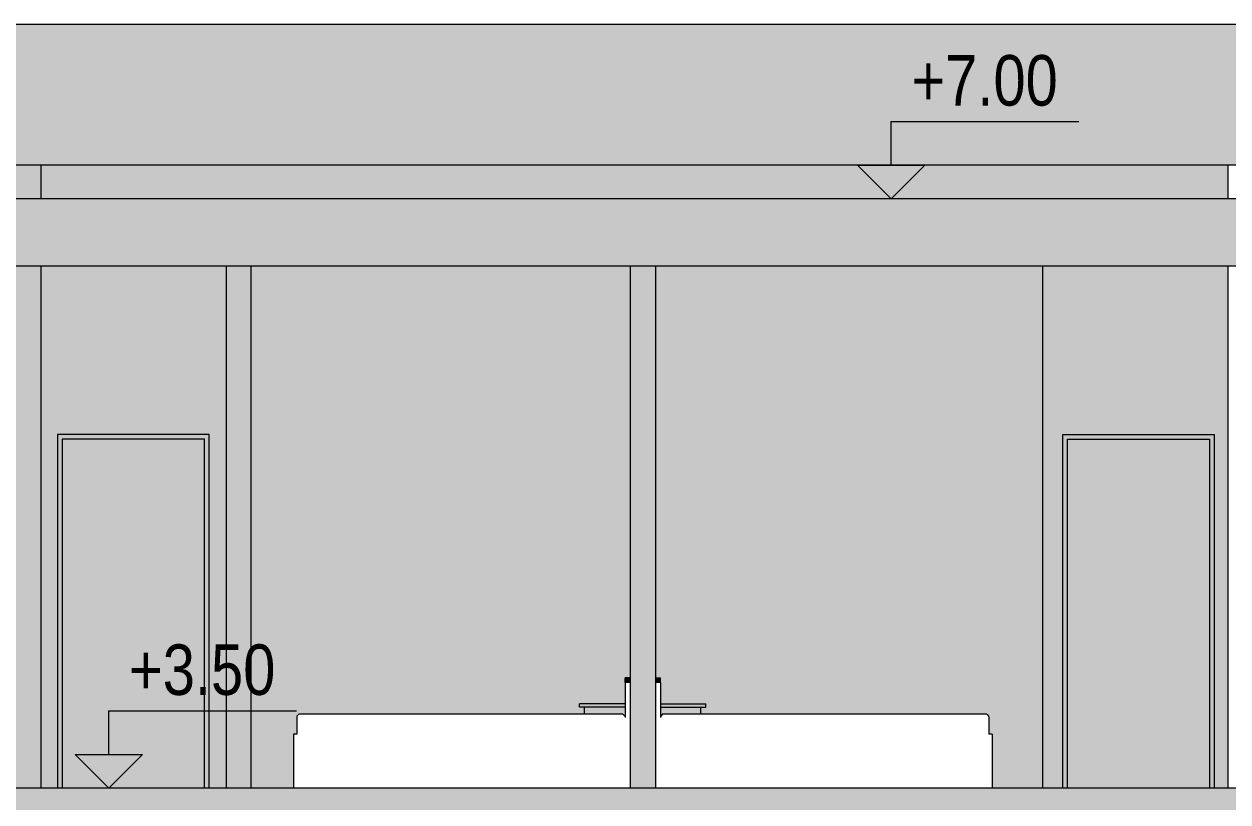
# Model space of a CAD drawing. Header units: centimetres. Extents: x -4381 to 5639, y -3920 to 4826.
# Drawn here: x 76.82 to 83.97, y 35.62 to 40.24 of the extents above; entities that cross this region are included whole.
import ezdxf
from ezdxf.xclip import XClip

# ---------------------------------------------------------------- set-up
doc = ezdxf.new("R2010")
doc.units = ezdxf.units.CM
doc.header["$MEASUREMENT"] = 0
doc.header["$XCLIPFRAME"] = 0
doc.set_wipeout_variables(frame=1)
doc.linetypes.add('Wipeout_Contour', pattern=[100, 0, -100])
for name, color, linetype in [('00- NIVEAUX', 7, 'Continuous'), ('01- MOBILIER', 7, 'Continuous'), ('Dalles', 7, 'Continuous'), ('Drawing & Figure', 7, 'Continuous'), ('Mur de clôture', 7, 'Continuous'), ('Structural - Bearing', 7, 'Continuous')]:
    doc.layers.add(name, color=color, linetype=linetype)
for name, color, linetype, lineweight in [('00- NIVEAUX_Pen_No__1', 7, 'Continuous', 5), ('01- MOBILIER_Pen_No__1', 7, 'Continuous', 5), ('01- MOBILIER_Pen_No__147', 7, 'Continuous', 5), ('01- MOBILIER_Pen_No__7', 7, 'Continuous', 5), ('Dalles_Pen_No__1', 7, 'Continuous', 5), ('Mur de clôture_Pen_No__7', 7, 'Continuous', 5), ('Structural - Bearing_Pen_No__1', 7, 'Continuous', 5), ('Structural - Bearing_Pen_No__18', 9, 'Continuous', 5), ('Structural - Bearing_Pen_No__7', 7, 'Continuous', 5)]:
    doc.layers.add(name, color=color, linetype=linetype, lineweight=lineweight)
for name, color, linetype, lineweight, true_color in [('01- MOBILIER_Pen_No__102', 7, 'Continuous', 5, 0xcccccc), ('01- MOBILIER_Pen_No__160', 7, 'Continuous', 5, 0xdae3bb), ('01- MOBILIER_Pen_No__186', 7, 'Continuous', 5, 0xe8e8e8), ('03-Personnages.2D_Pen_No__58', 7, 'Continuous', 5, 0xdf0000), ('Mur de clôture_Pen_No__112', 7, 'Continuous', 5, 0xd5aaaa), ('Structural - Bearing_Pen_No__102', 7, 'Continuous', 5, 0xcccccc), ('Structural - Bearing_Pen_No__61', 7, 'Continuous', 5, 0x6a6a6a)]:
    doc.layers.add(name, color=color, linetype=linetype, lineweight=lineweight, true_color=true_color)
doc.styles.add('GENERATED_STYLE_2', font='')
doc.styles.get('GENERATED_STYLE_2').set_extended_font_data('Arial Narrow Occidental')

# ---------------------------------------------------------------- blocks, each defined once
blk = doc.blocks.new('Drawing_7_7', base_point=(-363.0919, 32.2036))
at = {"color": 254, "linetype": 'Wipeout_Contour', "lineweight": 0, "ltscale": 352.945405}
blk.add_wipeout([(80.4167, 36.3312), (80.4167, 36.3596), (80.3867, 36.3596), (80.3867, 36.3312)], dxfattribs=at).dxf.layer = '01- MOBILIER'
at = {"color": 254, "linetype": 'Wipeout_Contour', "lineweight": 0, "ltscale": 615.120142}
blk.add_wipeout([(80.1467, 36.1436), (80.3667, 36.1436), (80.3743, 36.1421), (80.3851, 36.1313), (80.3867, 36.1236), (80.3867, 36.1836), (80.1467, 36.1836)], dxfattribs=at).dxf.layer = '01- MOBILIER'
at = {"color": 254, "linetype": 'Wipeout_Contour', "lineweight": 0, "ltscale": 1111.930306}
blk.add_wipeout([(55.8299, 40.242), (55.8299, 38.642), (63.414, 38.642), (63.6669, 38.5619), (63.6669, 38.8036), (61.6669, 38.8036), (61.6669, 39.4036), (90.2669, 39.4036), (90.2669, 39.142), (90.5136, 39.142), (95.2031, 39.642), (96.0934, 39.642), (96.0934, 40.242)], dxfattribs=at).dxf.layer = 'Mur de clôture'
at = {"layer": '01- MOBILIER_Pen_No__160', "linetype": 'Continuous', "ltscale": 10}
blk.add_hatch(color=256, dxfattribs=at).paths.add_polyline_path([(80.1467, 36.1436), (80.3667, 36.1436), (80.3743, 36.1421), (80.3851, 36.1313), (80.3867, 36.1236), (80.3867, 36.1836), (80.1467, 36.1836)])
at = {"layer": '01- MOBILIER_Pen_No__186', "linetype": 'Continuous', "ltscale": 10}
blk.add_hatch(color=256, dxfattribs=at).paths.add_polyline_path([(80.4167, 36.3312), (80.4167, 36.3596), (80.3867, 36.3596), (80.3867, 36.3312)])
at = {"layer": 'Mur de clôture_Pen_No__112', "linetype": 'Continuous', "ltscale": 10}
blk.add_hatch(color=256, dxfattribs=at).paths.add_polyline_path([(55.8299, 40.242), (55.8299, 38.642), (63.414, 38.642), (63.6669, 38.5619), (63.6669, 38.8036), (61.6669, 38.8036), (61.6669, 39.4036), (90.2669, 39.4036), (90.2669, 39.142), (90.5136, 39.142), (95.2031, 39.642), (96.0934, 39.642), (96.0934, 40.242)])
at = {"layer": '00- NIVEAUX_Pen_No__1', "linetype": 'Continuous', "ltscale": 10}
blk.add_line((83.0822, 39.6613), (81.9669, 39.6613), dxfattribs=at)
blk.add_point((81.9669, 39.6613), dxfattribs=at)
at = {"layer": 'Mur de clôture_Pen_No__7', "linetype": 'Continuous', "ltscale": 10}
blk.add_line((55.8299, 40.242), (96.0934, 40.242), dxfattribs=at)
at = {"layer": '00- NIVEAUX_Pen_No__1', "linetype": 'Continuous', "insert": (82.0869, 39.7533), "char_height": 0.3, "attachment_point": 7, "style": 'GENERATED_STYLE_2'}
blk.add_mtext('\\A1;{\\fArial Narrow Occidental|b0|i0|c0|p34;+7.00}', dxfattribs=at)
at = {"color": 254, "linetype": 'Wipeout_Contour', "lineweight": 0, "ltscale": 352.147817}
blk.add_wipeout([(80.1167, 36.1836), (80.3867, 36.1836), (80.3867, 36.2036), (80.1167, 36.2036)], dxfattribs=at).dxf.layer = '01- MOBILIER'
at = {"color": 254, "linetype": 'Wipeout_Contour', "lineweight": 0, "ltscale": 358.148463}
blk.add_wipeout([(76.9169, 39.2036), (83.9669, 39.2036), (83.9669, 39.4036), (76.9169, 39.4036)], dxfattribs=at).dxf.layer = 'Structural - Bearing'
at = {"color": 254, "linetype": 'Wipeout_Contour', "lineweight": 0, "ltscale": 686.60075}
blk.add_wipeout([(76.9169, 38.8036), (76.9169, 35.7036), (77.0167, 35.7036), (77.0167, 37.8036), (77.9167, 37.8036), (77.9167, 35.7036), (78.0169, 35.7036), (78.0169, 38.8036)], dxfattribs=at).dxf.layer = 'Structural - Bearing'
at = {"color": 254, "linetype": 'Wipeout_Contour', "lineweight": 0, "ltscale": 729.861171}
blk.add_wipeout([(83.9669, 38.8036), (82.8669, 38.8036), (82.8669, 35.7036), (82.9856, 35.7036), (82.9856, 37.8036), (83.8856, 37.8036), (83.8856, 35.7036), (83.9669, 35.7036)], dxfattribs=at).dxf.layer = 'Structural - Bearing'
at = {"layer": '00- NIVEAUX', "linetype": 'Continuous', "lineweight": 0, "true_color": 0x000000}
blk.add_hatch(color=18, dxfattribs=at).paths.add_polyline_path([(81.9669, 39.2036), (82.1669, 39.4036), (81.7669, 39.4036)])
at = {"layer": '01- MOBILIER_Pen_No__160', "linetype": 'Continuous', "ltscale": 10}
blk.add_hatch(color=256, dxfattribs=at).paths.add_polyline_path([(80.1167, 36.1836), (80.3867, 36.1836), (80.3867, 36.2036), (80.1167, 36.2036)])
at = {"layer": 'Structural - Bearing', "linetype": 'Continuous', "lineweight": 0, "ltscale": 10, "true_color": 0x000000}
for points in [[(76.9169, 39.4036), (76.6169, 39.4036), (76.6169, 39.2036), (76.9169, 39.2036)], [(76.6169, 35.7036), (76.9169, 35.7036), (76.9169, 38.8036), (76.6169, 38.8036)]]:
    blk.add_hatch(color=18, dxfattribs=at).paths.add_polyline_path(points)
at = {"layer": 'Structural - Bearing_Pen_No__102', "linetype": 'Continuous', "ltscale": 10}
for points in [[(76.9169, 38.8036), (76.9169, 35.7036), (77.0167, 35.7036), (77.0167, 37.8036), (77.9167, 37.8036), (77.9167, 35.7036), (78.0169, 35.7036), (78.0169, 38.8036)], [(83.9669, 38.8036), (82.8669, 38.8036), (82.8669, 35.7036), (82.9856, 35.7036), (82.9856, 37.8036), (83.8856, 37.8036), (83.8856, 35.7036), (83.9669, 35.7036)]]:
    blk.add_hatch(color=256, dxfattribs=at).paths.add_polyline_path(points)
at = {"layer": 'Structural - Bearing_Pen_No__61', "linetype": 'Continuous', "ltscale": 10}
blk.add_hatch(color=256, dxfattribs=at).paths.add_polyline_path([(76.9169, 39.2036), (83.9669, 39.2036), (83.9669, 39.4036), (76.9169, 39.4036)])
at = {"layer": '00- NIVEAUX_Pen_No__1', "linetype": 'Continuous', "ltscale": 10}
for p, q in [((81.9669, 39.4036), (81.9669, 39.6613)), ((81.9669, 39.2036), (81.7669, 39.4036)), ((81.7669, 39.4036), (82.1669, 39.4036)), ((81.9669, 39.2036), (82.1669, 39.4036))]:
    blk.add_line(p, q, dxfattribs=at)
at = {"layer": 'Dalles_Pen_No__1', "linetype": 'Continuous', "ltscale": 10}
for p, q in [((76.9169, 39.2036), (76.6169, 39.2036)), ((83.9669, 39.2036), (76.9169, 39.2036)), ((84.2669, 39.2036), (83.9669, 39.2036)), ((76.9169, 38.8036), (76.6169, 38.8036)), ((84.2669, 38.8036), (83.9669, 38.8036)), ((76.9169, 35.7036), (76.6169, 35.7036)), ((84.2669, 35.7036), (83.9669, 35.7036))]:
    blk.add_line(p, q, dxfattribs=at)
at = {"layer": 'Structural - Bearing_Pen_No__1', "linetype": 'Continuous', "ltscale": 10}
for p, q in [((76.9169, 39.4036), (76.6169, 39.4036)), ((83.9669, 39.4036), (76.9169, 39.4036)), ((76.9169, 39.4036), (76.9169, 39.2036)), ((83.9669, 39.4036), (83.9669, 39.2036)), ((84.2669, 39.4036), (83.9669, 39.4036)), ((76.9169, 38.8036), (76.9169, 35.7036)), ((83.9669, 38.8036), (83.9669, 35.7036))]:
    blk.add_line(p, q, dxfattribs=at)
at = {"color": 254, "linetype": 'Wipeout_Contour', "lineweight": 0, "ltscale": 1568.343052}
blk.add_wipeout([(78.0169, 35.7036), (78.4167, 35.7036), (78.4167, 36.0236), (78.4367, 36.0236), (78.4367, 36.1236), (78.4382, 36.1313), (78.449, 36.1421), (78.4567, 36.1436), (80.1467, 36.1436), (80.1467, 36.1836), (80.1167, 36.1836), (80.1167, 36.2036), (80.3867, 36.2036), (80.3867, 36.3312), (80.3867, 36.3596), (80.4167, 36.3596), (80.4167, 38.8036), (78.0169, 38.8036)], dxfattribs=at).dxf.layer = '01- MOBILIER'
at = {"color": 254, "linetype": 'Wipeout_Contour', "lineweight": 0, "ltscale": 1519.246346}
blk.add_wipeout([(82.8669, 38.8036), (80.5667, 38.8036), (80.5667, 36.3596), (80.5967, 36.3596), (80.5967, 36.2036), (80.8667, 36.2036), (80.8667, 36.1836), (80.8367, 36.1836), (80.8367, 36.1436), (82.5267, 36.1436), (82.5343, 36.1421), (82.5451, 36.1313), (82.5467, 36.1236), (82.5467, 36.0236), (82.5667, 36.0236), (82.5667, 35.7036), (82.8669, 35.7036)], dxfattribs=at).dxf.layer = 'Structural - Bearing'
at = {"color": 254, "linetype": 'Wipeout_Contour', "lineweight": 0, "ltscale": 341.380485}
blk.add_wipeout([(77.0447, 35.7036), (77.0447, 37.7636), (77.0167, 37.7636), (77.0167, 35.7036)], dxfattribs=at).dxf.layer = 'Structural - Bearing'
at = {"color": 254, "linetype": 'Wipeout_Contour', "lineweight": 0, "ltscale": 344.532101}
blk.add_wipeout([(77.8887, 37.7636), (77.8887, 35.7036), (77.9167, 35.7036), (77.9167, 37.7636)], dxfattribs=at).dxf.layer = 'Structural - Bearing'
at = {"color": 254, "linetype": 'Wipeout_Contour', "lineweight": 0, "ltscale": 363.0767}
blk.add_wipeout([(83.0136, 37.7636), (82.9856, 37.7636), (82.9856, 35.7036), (83.0136, 35.7036)], dxfattribs=at).dxf.layer = 'Structural - Bearing'
at = {"color": 254, "linetype": 'Wipeout_Contour', "lineweight": 0, "ltscale": 366.268984}
blk.add_wipeout([(83.8576, 35.7036), (83.8856, 35.7036), (83.8856, 37.7636), (83.8576, 37.7636)], dxfattribs=at).dxf.layer = 'Structural - Bearing'
at = {"layer": '01- MOBILIER_Pen_No__102', "linetype": 'Continuous', "ltscale": 10}
blk.add_hatch(color=256, dxfattribs=at).paths.add_polyline_path([(78.0169, 35.7036), (78.4167, 35.7036), (78.4167, 36.0236), (78.4367, 36.0236), (78.4367, 36.1236), (78.4382, 36.1313), (78.449, 36.1421), (78.4567, 36.1436), (80.1467, 36.1436), (80.1467, 36.1836), (80.1167, 36.1836), (80.1167, 36.2036), (80.3867, 36.2036), (80.3867, 36.3312), (80.3867, 36.3596), (80.4167, 36.3596), (80.4167, 38.8036), (78.0169, 38.8036)])
at = {"layer": 'Dalles', "linetype": 'Continuous', "lineweight": 0, "ltscale": 10, "true_color": 0x000000}
blk.add_hatch(color=18, dxfattribs=at).paths.add_polyline_path([(70.8669, 38.8036), (84.2669, 38.8036), (84.2669, 39.2036), (70.8669, 39.2036)])
at = {"layer": 'Structural - Bearing_Pen_No__102', "linetype": 'Continuous', "ltscale": 10}
blk.add_hatch(color=256, dxfattribs=at).paths.add_polyline_path([(82.8669, 38.8036), (80.5667, 38.8036), (80.5667, 36.3596), (80.5967, 36.3596), (80.5967, 36.2036), (80.8667, 36.2036), (80.8667, 36.1836), (80.8367, 36.1836), (80.8367, 36.1436), (82.5267, 36.1436), (82.5343, 36.1421), (82.5451, 36.1313), (82.5467, 36.1236), (82.5467, 36.0236), (82.5667, 36.0236), (82.5667, 35.7036), (82.8669, 35.7036)])
at = {"layer": 'Structural - Bearing_Pen_No__18', "linetype": 'Continuous', "ltscale": 10}
for points in [[(77.0447, 35.7036), (77.0447, 37.7636), (77.0167, 37.7636), (77.0167, 35.7036)], [(77.8887, 37.7636), (77.8887, 35.7036), (77.9167, 35.7036), (77.9167, 37.7636)], [(83.0136, 37.7636), (82.9856, 37.7636), (82.9856, 35.7036), (83.0136, 35.7036)], [(83.8576, 35.7036), (83.8856, 35.7036), (83.8856, 37.7636), (83.8576, 37.7636)]]:
    blk.add_hatch(color=256, dxfattribs=at).paths.add_polyline_path(points)
at = {"layer": '01- MOBILIER_Pen_No__1', "linetype": 'Continuous', "ltscale": 10}
for p, q in [((80.3867, 36.3312), (80.3867, 36.3596)), ((80.4167, 36.3596), (80.3867, 36.3596)), ((80.3867, 36.2036), (80.1167, 36.2036)), ((80.1167, 36.1836), (80.1167, 36.2036)), ((80.3867, 36.1836), (80.1167, 36.1836)), ((80.1467, 36.1436), (80.1467, 36.1836))]:
    blk.add_line(p, q, dxfattribs=at)
at = {"layer": '01- MOBILIER_Pen_No__147', "linetype": 'Continuous', "ltscale": 10}
for p, q in [((80.3867, 36.3312), (80.3867, 36.1236)), ((80.4167, 36.3312), (80.3867, 36.3312)), ((78.449, 36.1421), (78.4382, 36.1313)), ((80.3743, 36.1421), (80.3851, 36.1313)), ((80.3851, 36.1313), (80.3867, 36.1236)), ((82.5343, 36.1421), (82.5451, 36.1313)), ((78.4167, 36.0236), (78.4167, 35.7036)), ((78.4367, 36.0236), (78.4167, 36.0236)), ((82.5667, 36.0236), (82.5467, 36.0236)), ((82.5667, 36.0236), (82.5667, 35.7036))]:
    blk.add_line(p, q, dxfattribs=at)
at = {"layer": '01- MOBILIER_Pen_No__147', "linetype": 'Continuous', "ltscale": 10, "flags": 128}
for points in [[(78.4382, 36.1313), (78.4367, 36.1236), (78.4367, 36.0536), (78.4367, 36.0236)], [(80.3743, 36.1421), (80.3667, 36.1436), (78.4567, 36.1436), (78.449, 36.1421)], [(82.5451, 36.1313), (82.5467, 36.1236), (82.5467, 36.0536), (82.5467, 36.0236)]]:
    blk.add_lwpolyline(points, dxfattribs=at)
at = {"layer": '01- MOBILIER_Pen_No__7', "linetype": 'Continuous', "ltscale": 10}
blk.add_line((78.0169, 38.8036), (78.0169, 35.7036), dxfattribs=at)
at = {"layer": 'Dalles_Pen_No__1', "linetype": 'Continuous', "ltscale": 10}
for p, q in [((80.4167, 38.8036), (76.9169, 38.8036)), ((80.5667, 38.8036), (80.4167, 38.8036)), ((83.9669, 38.8036), (80.5667, 38.8036))]:
    blk.add_line(p, q, dxfattribs=at)
at = {"layer": 'Dalles_Pen_No__1', "linetype": 'Continuous', "ltscale": 10, "flags": 128}
blk.add_lwpolyline([(82.5667, 35.7036), (80.5967, 35.7036), (80.5667, 35.7036), (80.4167, 35.7036), (80.3867, 35.7036), (78.4167, 35.7036)], dxfattribs=at)
at = {"layer": 'Structural - Bearing_Pen_No__1', "linetype": 'Continuous', "ltscale": 10}
for p, q in [((78.1669, 35.7036), (78.1669, 38.8036)), ((80.4167, 38.8036), (80.4167, 36.3312)), ((82.8669, 35.7036), (82.8669, 38.8036)), ((80.4167, 36.3312), (80.4167, 35.7036))]:
    blk.add_line(p, q, dxfattribs=at)
at = {"color": 254, "linetype": 'Wipeout_Contour', "lineweight": 0, "ltscale": 353.601599}
blk.add_wipeout([(80.5967, 36.3312), (80.5967, 36.3596), (80.5667, 36.3596), (80.5667, 36.3312)], dxfattribs=at).dxf.layer = '01- MOBILIER'
at = {"color": 254, "linetype": 'Wipeout_Contour', "lineweight": 0, "ltscale": 619.881985}
blk.add_wipeout([(80.8367, 36.1836), (80.5967, 36.1836), (80.5967, 36.1236), (80.5982, 36.1313), (80.609, 36.1421), (80.6167, 36.1436), (80.8367, 36.1436)], dxfattribs=at).dxf.layer = '01- MOBILIER'
at = {"color": 254, "linetype": 'Wipeout_Contour', "lineweight": 0, "ltscale": 688.886702}
blk.add_wipeout([(77.8887, 37.7756), (77.8887, 37.7636), (77.9167, 37.7636), (77.9167, 37.8036), (77.0167, 37.8036), (77.0167, 37.7636), (77.0447, 37.7636), (77.0447, 37.7756)], dxfattribs=at).dxf.layer = 'Structural - Bearing'
at = {"color": 254, "linetype": 'Wipeout_Contour', "lineweight": 0, "ltscale": 732.141834}
blk.add_wipeout([(83.0136, 37.7756), (83.8576, 37.7756), (83.8576, 37.7636), (83.8856, 37.7636), (83.8856, 37.8036), (82.9856, 37.8036), (82.9856, 37.7636), (83.0136, 37.7636)], dxfattribs=at).dxf.layer = 'Structural - Bearing'
at = {"layer": '01- MOBILIER_Pen_No__160', "linetype": 'Continuous', "ltscale": 10}
blk.add_hatch(color=256, dxfattribs=at).paths.add_polyline_path([(80.8367, 36.1836), (80.5967, 36.1836), (80.5967, 36.1236), (80.5982, 36.1313), (80.609, 36.1421), (80.6167, 36.1436), (80.8367, 36.1436)])
at = {"layer": '01- MOBILIER_Pen_No__186', "linetype": 'Continuous', "ltscale": 10}
blk.add_hatch(color=256, dxfattribs=at).paths.add_polyline_path([(80.5967, 36.3312), (80.5967, 36.3596), (80.5667, 36.3596), (80.5667, 36.3312)])
at = {"layer": 'Structural - Bearing_Pen_No__18', "linetype": 'Continuous', "ltscale": 10}
for points in [[(77.8887, 37.7756), (77.8887, 37.7636), (77.9167, 37.7636), (77.9167, 37.8036), (77.0167, 37.8036), (77.0167, 37.7636), (77.0447, 37.7636), (77.0447, 37.7756)], [(83.0136, 37.7756), (83.8576, 37.7756), (83.8576, 37.7636), (83.8856, 37.7636), (83.8856, 37.8036), (82.9856, 37.8036), (82.9856, 37.7636), (83.0136, 37.7636)]]:
    blk.add_hatch(color=256, dxfattribs=at).paths.add_polyline_path(points)
at = {"layer": '01- MOBILIER_Pen_No__1', "linetype": 'Continuous', "ltscale": 10}
for p in [(80.5667, 36.3596), (80.5967, 36.3312)]:
    blk.add_line(p, (80.5967, 36.3596), dxfattribs=at)
at = {"layer": '01- MOBILIER_Pen_No__147', "linetype": 'Continuous', "ltscale": 10}
for p, q in [((80.5967, 36.3312), (80.5667, 36.3312)), ((80.5982, 36.1313), (80.5967, 36.1236)), ((80.609, 36.1421), (80.5982, 36.1313))]:
    blk.add_line(p, q, dxfattribs=at)
at = {"layer": '01- MOBILIER_Pen_No__147', "linetype": 'Continuous', "ltscale": 10, "flags": 128}
blk.add_lwpolyline([(82.5343, 36.1421), (82.5267, 36.1436), (80.6167, 36.1436), (80.609, 36.1421)], dxfattribs=at)
at = {"layer": 'Structural - Bearing_Pen_No__1', "linetype": 'Continuous', "ltscale": 10}
blk.add_line((80.5667, 38.8036), (80.5667, 36.3312), dxfattribs=at)
at = {"color": 254, "linetype": 'Wipeout_Contour', "lineweight": 0, "ltscale": 353.898912}
blk.add_wipeout([(80.8667, 36.2036), (80.5967, 36.2036), (80.5967, 36.1836), (80.8667, 36.1836)], dxfattribs=at).dxf.layer = '01- MOBILIER'
at = {"color": 254, "linetype": 'Wipeout_Contour', "lineweight": 0, "ltscale": 342.96302}
blk.add_wipeout([(77.0447, 35.7036), (77.8887, 35.7036), (77.8887, 37.7756), (77.0447, 37.7756)], dxfattribs=at).dxf.layer = 'Structural - Bearing'
at = {"color": 254, "linetype": 'Wipeout_Contour', "lineweight": 0, "ltscale": 364.679347}
blk.add_wipeout([(83.8576, 35.7036), (83.8576, 37.7756), (83.0136, 37.7756), (83.0136, 35.7036)], dxfattribs=at).dxf.layer = 'Structural - Bearing'
at = {"layer": '00- NIVEAUX', "linetype": 'Continuous', "lineweight": 0, "true_color": 0x000000}
blk.add_hatch(color=18, dxfattribs=at).paths.add_polyline_path([(77.3203, 35.7036), (77.5203, 35.9036), (77.1203, 35.9036)])
at = {"layer": '01- MOBILIER_Pen_No__160', "linetype": 'Continuous', "ltscale": 10}
blk.add_hatch(color=256, dxfattribs=at).paths.add_polyline_path([(80.8667, 36.2036), (80.5967, 36.2036), (80.5967, 36.1836), (80.8667, 36.1836)])
at = {"layer": '03-Personnages.2D_Pen_No__58', "linetype": 'Continuous', "lineweight": 0, "ltscale": 10, "true_color": 0x6f0000}
blk.add_hatch(color=16, dxfattribs=at).paths.add_polyline_path([(83.6005, 36.7935), (83.596, 36.8124), (83.5923, 36.8224), (83.5934, 36.848), (83.592, 36.8768), (83.5931, 36.8929), (83.5935, 36.9178), (83.5907, 36.9528), (83.5867, 36.9814), (83.5844, 36.9919), (83.5598, 37.0199), (83.524, 37.0464), (83.5032, 37.0566), (83.4867, 37.0663), (83.4822, 37.0785), (83.4686, 37.0906), (83.4543, 37.1024), (83.4528, 37.108), (83.4596, 37.1367), (83.478, 37.1846), (83.4873, 37.1869), (83.494, 37.1997), (83.4994, 37.2253), (83.5003, 37.2367), (83.5045, 37.2579), (83.5065, 37.2749), (83.4995, 37.2993), (83.4926, 37.3137), (83.4857, 37.3221), (83.4725, 37.3365), (83.4566, 37.3401), (83.4338, 37.35), (83.4144, 37.3606), (83.3964, 37.361), (83.3767, 37.348), (83.3503, 37.3332), (83.3365, 37.3192), (83.3325, 37.3062), (83.3292, 37.2983), (83.3218, 37.2797), (83.3237, 37.2625), (83.3269, 37.2406), (83.3281, 37.2312), (83.3302, 37.2178), (83.3352, 37.2035), (83.3374, 37.1968), (83.3419, 37.1809), (83.3446, 37.159), (83.3485, 37.1448), (83.3491, 37.139), (83.3448, 37.1349), (83.3411, 37.1341), (83.3362, 37.1264), (83.3255, 37.1148), (83.3171, 37.1093), (83.3159, 37.1057), (83.2779, 37.0976), (83.245, 37.0868), (83.2158, 37.0754), (83.1954, 37.0656), (83.1881, 37.0611), (83.1717, 37.0485), (83.1591, 37.0221), (83.1532, 37.0011), (83.1521, 36.9878), (83.1486, 36.9655), (83.1422, 36.9423), (83.1211, 36.8954), (83.1034, 36.8533), (83.1009, 36.8205), (83.1028, 36.7886), (83.1061, 36.7631), (83.1103, 36.7321), (83.1127, 36.719), (83.1106, 36.6984), (83.1156, 36.6832), (83.1307, 36.6674), (83.1375, 36.6561), (83.1453, 36.6373), (83.1446, 36.6259), (83.1428, 36.6163), (83.1539, 36.5952), (83.1667, 36.5773), (83.1851, 36.5402), (83.1919, 36.5137), (83.1989, 36.5031), (83.1887, 36.4539), (83.1787, 36.4014), (83.171, 36.3063), (83.1586, 36.2137), (83.1487, 36.1348), (83.1481, 36.0583), (83.1401, 36.0053), (83.1409, 35.9884), (83.1362, 35.9757), (83.1289, 35.941), (83.1214, 35.8672), (83.1234, 35.8168), (83.1411, 35.7597), (83.144, 35.7507), (83.1386, 35.7317), (83.1374, 35.7196), (83.137, 35.7091), (83.139, 35.7036), (83.2413, 35.7036), (83.2438, 35.7059), (83.2442, 35.7115), (83.2429, 35.7204), (83.2373, 35.741), (83.2336, 35.7491), (83.2298, 35.753), (83.2353, 35.7573), (83.2399, 35.7927), (83.2471, 35.8392), (83.2501, 35.8807), (83.2564, 35.9081), (83.264, 35.9392), (83.2684, 35.9847), (83.2796, 36.0542), (83.2874, 36.0893), (83.3114, 36.1836), (83.3231, 36.2795), (83.3276, 36.3193), (83.3312, 36.335), (83.3338, 36.3618), (83.3356, 36.3802), (83.339, 36.3854), (83.3426, 36.3766), (83.3402, 36.357), (83.342, 36.3156), (83.3434, 36.2645), (83.3382, 36.2426), (83.3387, 36.2029), (83.3441, 36.1606), (83.3404, 36.1404), (83.3363, 36.0753), (83.331, 36.0541), (83.3313, 36.04), (83.333, 36.0166), (83.3318, 35.9994), (83.3313, 35.9479), (83.3326, 35.8937), (83.3278, 35.8676), (83.3251, 35.7987), (83.3223, 35.7685), (83.3194, 35.7036), (83.3752, 35.7036), (83.3752, 35.7109), (83.3997, 35.7082), (83.41, 35.7076), (83.4248, 35.7036), (83.5431, 35.7036), (83.5469, 35.7068), (83.5453, 35.7165), (83.5352, 35.7272), (83.5099, 35.7404), (83.4883, 35.755), (83.4857, 35.7604), (83.4526, 35.7806), (83.4454, 35.781), (83.4377, 35.7866), (83.4369, 35.802), (83.4325, 35.8502), (83.425, 35.8645), (83.4266, 35.8821), (83.4278, 35.9167), (83.4272, 35.9322), (83.4356, 35.9596), (83.4467, 36.0008), (83.4662, 36.0555), (83.4647, 36.0688), (83.4678, 36.0892), (83.4803, 36.1187), (83.4864, 36.2085), (83.4958, 36.2778), (83.5062, 36.3306), (83.5145, 36.3658), (83.5259, 36.4245), (83.5324, 36.4691), (83.5482, 36.4968), (83.5754, 36.5433), (83.5859, 36.5654), (83.5875, 36.5919), (83.5835, 36.612), (83.5833, 36.633), (83.5866, 36.6375), (83.5879, 36.6444), (83.589, 36.6526), (83.5904, 36.6753), (83.5911, 36.6936), (83.5935, 36.6997), (83.5981, 36.7104), (83.5988, 36.7353), (83.5973, 36.7551), (83.5951, 36.7605), (83.5983, 36.7757)])
at = {"layer": 'Dalles', "linetype": 'Continuous', "lineweight": 0, "ltscale": 10, "true_color": 0x000000}
blk.add_hatch(color=18, dxfattribs=at).paths.add_polyline_path([(84.2669, 35.4036), (84.2669, 35.7036), (70.8669, 35.7036), (70.8669, 35.4036)])
at = {"layer": 'Structural - Bearing', "linetype": 'Continuous', "lineweight": 0, "ltscale": 10, "true_color": 0x000000}
blk.add_hatch(color=18, dxfattribs=at).paths.add_polyline_path([(80.4167, 38.8036), (80.4167, 35.7036), (80.5667, 35.7036), (80.5667, 38.8036)])
at = {"layer": 'Structural - Bearing_Pen_No__18', "linetype": 'Continuous', "ltscale": 10}
for points in [[(77.0447, 35.7036), (77.8887, 35.7036), (77.8887, 37.7756), (77.0447, 37.7756)], [(83.8576, 35.7036), (83.8576, 37.7756), (83.0136, 37.7756), (83.0136, 35.7036)]]:
    blk.add_hatch(color=256, dxfattribs=at).paths.add_polyline_path(points)
at = {"layer": '00- NIVEAUX_Pen_No__1', "linetype": 'Continuous', "ltscale": 10}
for p, q in [((77.3203, 35.9036), (77.3203, 36.1613)), ((78.4356, 36.1613), (77.3203, 36.1613)), ((77.3203, 35.7036), (77.1203, 35.9036)), ((77.1203, 35.9036), (77.5203, 35.9036)), ((77.3203, 35.7036), (77.5203, 35.9036))]:
    blk.add_line(p, q, dxfattribs=at)
blk.add_point((77.3203, 36.1613), dxfattribs=at)
at = {"layer": '01- MOBILIER_Pen_No__1', "linetype": 'Continuous', "ltscale": 10}
for p, q in [((80.5967, 36.2036), (80.8667, 36.2036)), ((80.5967, 36.1836), (80.8667, 36.1836)), ((80.8367, 36.1436), (80.8367, 36.1836)), ((80.8667, 36.1836), (80.8667, 36.2036))]:
    blk.add_line(p, q, dxfattribs=at)
at = {"layer": '01- MOBILIER_Pen_No__147', "linetype": 'Continuous', "ltscale": 10}
blk.add_line((80.5967, 36.3312), (80.5967, 36.1236), dxfattribs=at)
at = {"layer": 'Dalles_Pen_No__1', "linetype": 'Continuous', "ltscale": 10}
for p, q in [((78.4167, 35.7036), (76.9169, 35.7036)), ((83.9669, 35.7036), (82.5667, 35.7036))]:
    blk.add_line(p, q, dxfattribs=at)
at = {"layer": 'Structural - Bearing_Pen_No__1', "linetype": 'Continuous', "ltscale": 10}
blk.add_line((80.5667, 36.3312), (80.5667, 35.7036), dxfattribs=at)
at = {"layer": 'Structural - Bearing_Pen_No__7', "linetype": 'Continuous', "ltscale": 10}
for p, q in [((77.9167, 37.8036), (77.0167, 37.8036)), ((77.0167, 37.8036), (77.0167, 37.7636)), ((77.0167, 37.7636), (77.0167, 35.7036)), ((77.8887, 37.7756), (77.0447, 37.7756)), ((77.0447, 37.7756), (77.0447, 35.7036)), ((77.8887, 35.7036), (77.8887, 37.7756)), ((77.9167, 37.7636), (77.9167, 37.8036)), ((77.9167, 35.7036), (77.9167, 37.7636)), ((82.9856, 37.7636), (82.9856, 37.8036)), ((82.9856, 37.8036), (83.8856, 37.8036)), ((82.9856, 35.7036), (82.9856, 37.7636)), ((83.0136, 35.7036), (83.0136, 37.7756)), ((83.0136, 37.7756), (83.8576, 37.7756)), ((83.8576, 37.7756), (83.8576, 35.7036)), ((83.8856, 37.8036), (83.8856, 37.7636)), ((83.8856, 37.7636), (83.8856, 35.7036))]:
    blk.add_line(p, q, dxfattribs=at)
at = {"layer": '00- NIVEAUX_Pen_No__1', "linetype": 'Continuous', "insert": (77.4403, 36.2531), "char_height": 0.3, "attachment_point": 7, "style": 'GENERATED_STYLE_2'}
blk.add_mtext('\\A1;{\\fArial Narrow Occidental|b0|i0|c0|p34;+3.50}', dxfattribs=at)

msp = doc.modelspace()

# ---------------------------------------------------------------- block references
at = {"layer": 'Drawing & Figure', "color": 151, "linetype": 'Continuous', "lineweight": 5, "ltscale": 10, "true_color": 0x80c2ff}
ref = msp.add_blockref('Drawing_7_7', (-363.09186, 32.20361), dxfattribs=at)
XClip(ref).set_block_clipping_path([(51.7463984619, 23.6253966175), (100.4426918859, 45.1170657245)])

doc.saveas('drawing.dxf')
